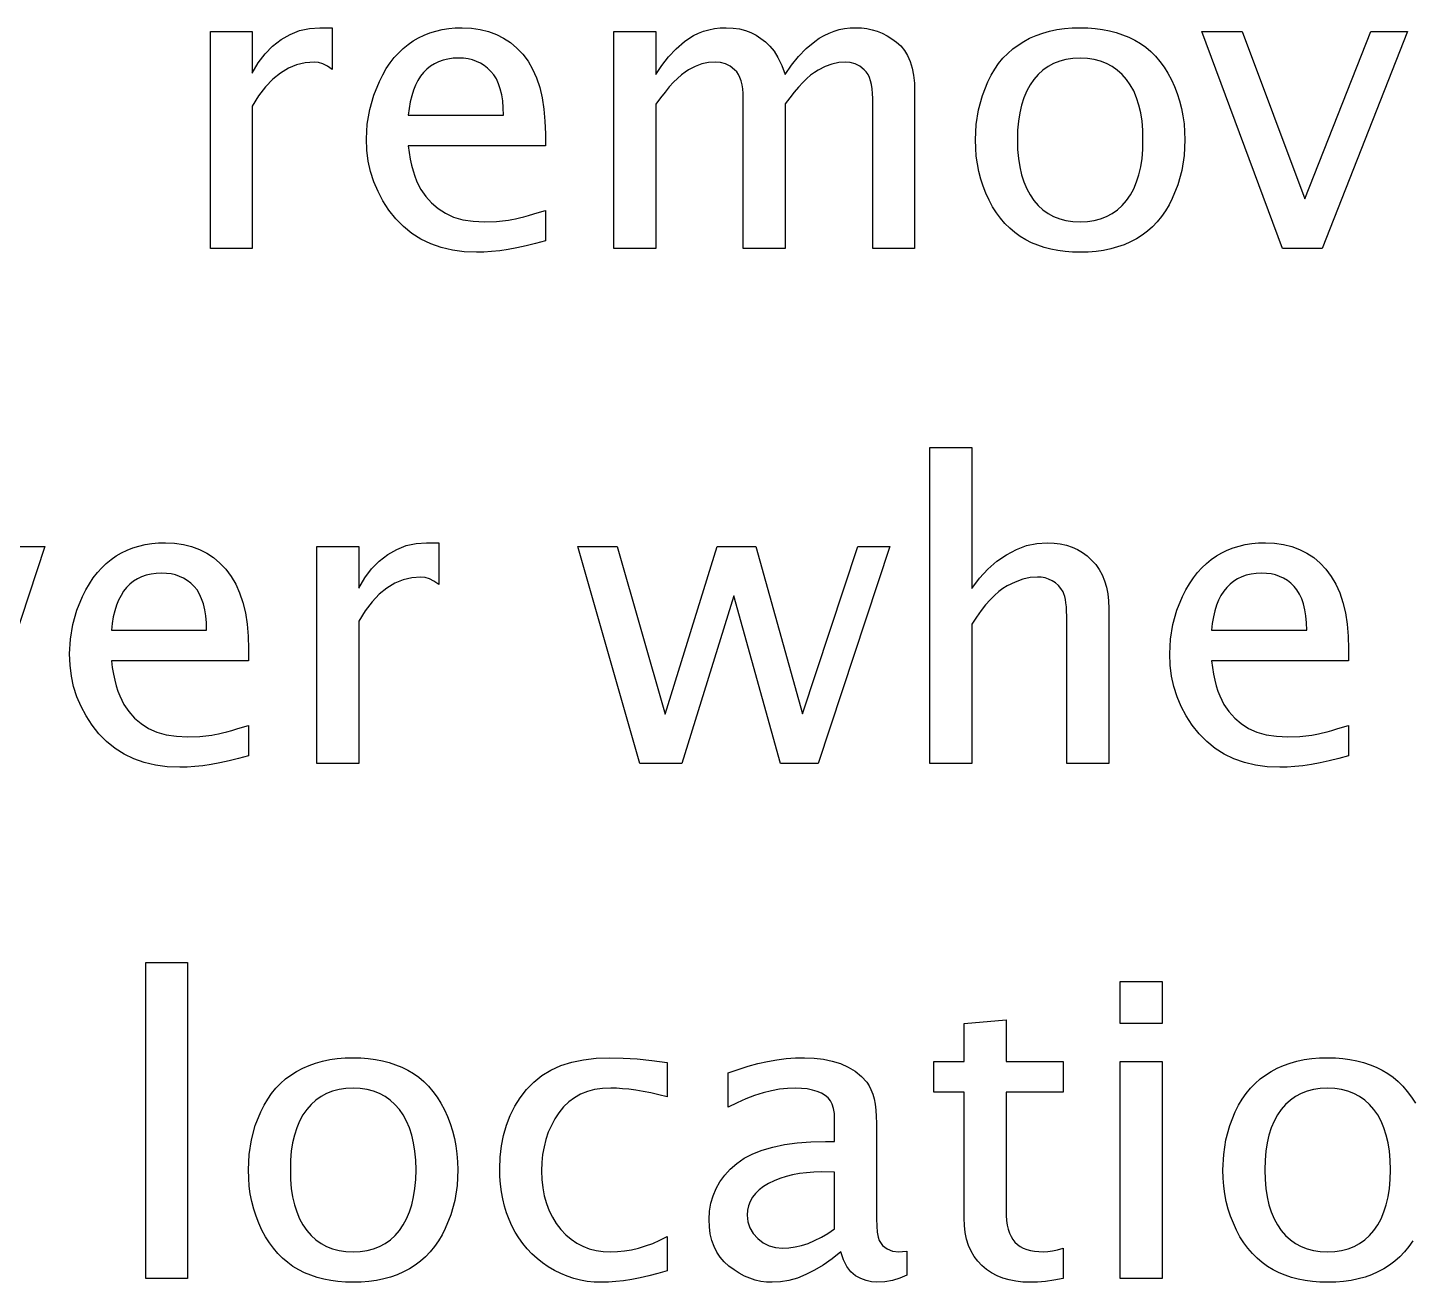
# Model space of a CAD drawing. Header units: inches. Extents: x 0 to 12, y -0.6 to 8.
# Drawn here: x 3.833 to 4.999, y 2.512 to 3.569 of the extents above; entities that cross this region are included whole.
import ezdxf

# ---------------------------------------------------------------- set-up
doc = ezdxf.new("R2010")
doc.units = ezdxf.units.IN
doc.header["$MEASUREMENT"] = 0

msp = doc.modelspace()

# ---------------------------------------------------------------- linework, layer by layer
at = {"color": 7, "linetype": 'Continuous', "flags": 128}
for points in [[(3.9872, 3.3828), (3.9872, 3.5655), (3.9872, 3.5655), (4.0224, 3.5655), (4.0224, 3.5655), (4.0224, 3.5305), (4.0224, 3.5305), (4.0274, 3.5391), (4.0332, 3.5467), (4.0396, 3.5532), (4.0467, 3.5587), (4.0544, 3.5631), (4.0623, 3.5662), (4.0706, 3.5681), (4.0792, 3.5687), (4.0792, 3.5687), (4.0844, 3.5687), (4.0897, 3.5687), (4.0897, 3.5687), (4.0897, 3.5334), (4.0897, 3.5334), (4.0857, 3.5362), (4.0818, 3.5382), (4.0782, 3.5394), (4.0747, 3.5398), (4.0747, 3.5398), (4.0671, 3.5392), (4.0598, 3.5375), (4.0528, 3.5346), (4.0461, 3.5305), (4.0397, 3.5253), (4.0336, 3.519), (4.0278, 3.5114), (4.0224, 3.5027), (4.0224, 3.5027), (4.0224, 3.3828), (4.0224, 3.3828), (3.9872, 3.3828)], [(4.2692, 3.3892), (4.2609, 3.387), (4.253, 3.385), (4.2452, 3.3833), (4.2379, 3.382), (4.2308, 3.3809), (4.224, 3.3802), (4.2175, 3.3797), (4.2113, 3.3796), (4.2113, 3.3796), (4.2008, 3.38), (4.1909, 3.3813), (4.1815, 3.3836), (4.1727, 3.3867), (4.1645, 3.3907), (4.1569, 3.3955), (4.1498, 3.4013), (4.1433, 3.4079), (4.1375, 3.4152), (4.1325, 3.4228), (4.1283, 3.4307), (4.1248, 3.4389), (4.122, 3.4475), (4.1201, 3.4563), (4.119, 3.4655), (4.1186, 3.475), (4.1186, 3.475), (4.1193, 3.4876), (4.1213, 3.4998), (4.1247, 3.5118), (4.1295, 3.5234), (4.1323, 3.529), (4.1353, 3.5342), (4.1386, 3.539), (4.142, 3.5435), (4.1457, 3.5475), (4.1495, 3.5512), (4.1536, 3.5546), (4.1579, 3.5575), (4.1624, 3.5601), (4.1671, 3.5624), (4.172, 3.5643), (4.177, 3.5659), (4.1823, 3.5671), (4.1878, 3.568), (4.1934, 3.5685), (4.1993, 3.5687), (4.1993, 3.5687), (4.207, 3.5683), (4.2144, 3.5673), (4.2214, 3.5655), (4.228, 3.5631), (4.2341, 3.5599), (4.2399, 3.5561), (4.2452, 3.5516), (4.2502, 3.5463), (4.2547, 3.5404), (4.2585, 3.5337), (4.2618, 3.5264), (4.2645, 3.5184), (4.2666, 3.5097), (4.268, 3.5002), (4.2689, 3.4901), (4.2692, 3.4793), (4.2692, 3.4793), (4.2692, 3.4693), (4.2692, 3.4693), (4.1538, 3.4693), (4.1538, 3.4693), (4.1546, 3.4635), (4.1555, 3.4581), (4.1566, 3.453), (4.1578, 3.4483), (4.1592, 3.4438), (4.1608, 3.4397), (4.1625, 3.436), (4.1643, 3.4326), (4.1685, 3.4265), (4.1734, 3.4211), (4.1789, 3.4164), (4.1851, 3.4124), (4.192, 3.4093), (4.1998, 3.407), (4.2085, 3.4057), (4.218, 3.4052), (4.218, 3.4052), (4.2282, 3.4056), (4.2383, 3.4067), (4.241, 3.4072), (4.244, 3.4078), (4.2474, 3.4086), (4.2511, 3.4095), (4.2551, 3.4106), (4.2595, 3.4119), (4.2642, 3.4133), (4.2692, 3.4148), (4.2692, 3.4148), (4.2692, 3.3892)], [(4.3269, 3.3828), (4.3269, 3.5655), (4.3269, 3.5655), (4.3622, 3.5655), (4.3622, 3.5655), (4.3622, 3.5293), (4.3622, 3.5293), (4.3672, 3.537), (4.3729, 3.5442), (4.3793, 3.5509), (4.3863, 3.557), (4.39, 3.5597), (4.394, 3.5621), (4.3981, 3.5641), (4.4024, 3.5658), (4.407, 3.567), (4.4116, 3.5679), (4.4165, 3.5685), (4.4215, 3.5687), (4.4215, 3.5687), (4.4273, 3.5684), (4.4326, 3.5677), (4.4377, 3.5664), (4.4423, 3.5646), (4.4466, 3.5624), (4.4507, 3.5597), (4.4546, 3.5567), (4.4583, 3.5532), (4.4618, 3.5489), (4.4651, 3.5435), (4.4682, 3.5369), (4.4712, 3.5292), (4.4712, 3.5292), (4.4764, 3.5372), (4.4823, 3.5445), (4.4889, 3.5512), (4.4961, 3.5572), (4.4999, 3.5599), (4.5039, 3.5622), (4.5081, 3.5642), (4.5123, 3.5658), (4.5167, 3.5671), (4.5212, 3.568), (4.5259, 3.5685), (4.5307, 3.5687), (4.5307, 3.5687), (4.5354, 3.5685), (4.54, 3.5679), (4.5444, 3.567), (4.5487, 3.5657), (4.5529, 3.564), (4.557, 3.5619), (4.561, 3.5594), (4.5649, 3.5566), (4.5685, 3.5534), (4.5716, 3.5495), (4.5742, 3.5452), (4.5763, 3.5402), (4.578, 3.5347), (4.5792, 3.5287), (4.5799, 3.5221), (4.5801, 3.515), (4.5801, 3.515), (4.5801, 3.3828), (4.5801, 3.3828), (4.5449, 3.3828), (4.5449, 3.3828), (4.5449, 3.509), (4.5449, 3.509), (4.5448, 3.5133), (4.5444, 3.5172), (4.5439, 3.5208), (4.5431, 3.524), (4.5421, 3.5269), (4.5409, 3.5294), (4.5394, 3.5315), (4.5377, 3.5333), (4.534, 3.5362), (4.5301, 3.5382), (4.526, 3.5394), (4.5217, 3.5398), (4.5217, 3.5398), (4.5162, 3.5394), (4.5105, 3.5381), (4.5047, 3.536), (4.4988, 3.533), (4.4958, 3.5311), (4.4926, 3.5287), (4.4893, 3.5258), (4.486, 3.5225), (4.4824, 3.5187), (4.4788, 3.5144), (4.4751, 3.5097), (4.4712, 3.5045), (4.4712, 3.5045), (4.4712, 3.3828), (4.4712, 3.3828), (4.4359, 3.3828), (4.4359, 3.3828), (4.4359, 3.5088), (4.4359, 3.5088), (4.4358, 3.5132), (4.4354, 3.5171), (4.4349, 3.5207), (4.4341, 3.524), (4.433, 3.5269), (4.4318, 3.5294), (4.4303, 3.5315), (4.4286, 3.5333), (4.4249, 3.5362), (4.421, 3.5382), (4.4168, 3.5394), (4.4123, 3.5398), (4.4123, 3.5398), (4.4067, 3.5394), (4.4011, 3.5382), (4.3954, 3.5361), (4.3897, 3.5332), (4.3868, 3.5313), (4.3838, 3.5289), (4.3805, 3.526), (4.3772, 3.5227), (4.3736, 3.5188), (4.37, 3.5145), (4.3661, 3.5097), (4.3622, 3.5044), (4.3622, 3.5044), (4.3622, 3.3828), (4.3622, 3.3828), (4.3269, 3.3828)], [(4.7195, 3.3796), (4.713, 3.3797), (4.7068, 3.3802), (4.7007, 3.3811), (4.6949, 3.3822), (4.6893, 3.3837), (4.6838, 3.3856), (4.6786, 3.3877), (4.6737, 3.3902), (4.6689, 3.393), (4.6645, 3.3962), (4.6602, 3.3998), (4.6562, 3.4038), (4.6525, 3.4082), (4.649, 3.4129), (4.6458, 3.418), (4.6428, 3.4235), (4.6401, 3.4293), (4.6378, 3.4352), (4.6359, 3.4413), (4.6343, 3.4476), (4.633, 3.454), (4.6321, 3.4606), (4.6316, 3.4673), (4.6314, 3.4742), (4.6314, 3.4742), (4.6321, 3.4872), (4.634, 3.4996), (4.6372, 3.5116), (4.6418, 3.5231), (4.6445, 3.5286), (4.6476, 3.5337), (4.6509, 3.5385), (4.6545, 3.543), (4.6585, 3.547), (4.6627, 3.5508), (4.6672, 3.5541), (4.672, 3.5572), (4.677, 3.5599), (4.6824, 3.5622), (4.688, 3.5642), (4.6938, 3.5658), (4.6999, 3.5671), (4.7062, 3.568), (4.7127, 3.5685), (4.7196, 3.5687), (4.7196, 3.5687), (4.7261, 3.5685), (4.7323, 3.568), (4.7384, 3.5672), (4.7442, 3.5661), (4.7498, 3.5646), (4.7553, 3.5628), (4.7605, 3.5606), (4.7655, 3.5582), (4.7702, 3.5554), (4.7747, 3.5522), (4.779, 3.5486), (4.783, 3.5446), (4.7867, 3.5403), (4.7902, 3.5355), (4.7934, 3.5304), (4.7964, 3.5249), (4.799, 3.5191), (4.8013, 3.5132), (4.8033, 3.507), (4.8049, 3.5008), (4.8061, 3.4944), (4.807, 3.4878), (4.8075, 3.4811), (4.8077, 3.4742), (4.8077, 3.4742), (4.807, 3.4612), (4.805, 3.4486), (4.8017, 3.4365), (4.7971, 3.425), (4.7944, 3.4195), (4.7913, 3.4144), (4.788, 3.4096), (4.7843, 3.4052), (4.7804, 3.4011), (4.7762, 3.3974), (4.7717, 3.394), (4.7669, 3.391), (4.7619, 3.3884), (4.7566, 3.386), (4.7511, 3.3841), (4.7453, 3.3824), (4.7392, 3.3812), (4.7329, 3.3803), (4.7264, 3.3798), (4.7196, 3.3796)], [(4.89, 3.3828), (4.8221, 3.5655), (4.8221, 3.5655), (4.8559, 3.5655), (4.8559, 3.5655), (4.9087, 3.4245), (4.9087, 3.4245), (4.9644, 3.5655), (4.9644, 3.5655), (4.9952, 3.5655), (4.9952, 3.5655), (4.9234, 3.3828), (4.9234, 3.3828), (4.89, 3.3828)], [(4.1538, 3.495), (4.234, 3.495), (4.234, 3.495), (4.2338, 3.5012), (4.2333, 3.507), (4.2325, 3.5123), (4.2313, 3.5172), (4.2298, 3.5215), (4.228, 3.5255), (4.2259, 3.5289), (4.2234, 3.5319), (4.2206, 3.5345), (4.2177, 3.5368), (4.2145, 3.5387), (4.2112, 3.5403), (4.2078, 3.5415), (4.2041, 3.5424), (4.2002, 3.5429), (4.1962, 3.5431), (4.1962, 3.5431), (4.1916, 3.5429), (4.1872, 3.5423), (4.1831, 3.5414), (4.1793, 3.54), (4.1758, 3.5384), (4.1725, 3.5363), (4.1694, 3.5339), (4.1666, 3.5311), (4.1641, 3.5279), (4.1619, 3.5243), (4.1599, 3.5204), (4.1581, 3.5161), (4.1567, 3.5114), (4.1554, 3.5063), (4.1545, 3.5008), (4.1538, 3.495)], [(4.7194, 3.4052), (4.7256, 3.4055), (4.7313, 3.4063), (4.7367, 3.4077), (4.7418, 3.4097), (4.7465, 3.4122), (4.7509, 3.4154), (4.7549, 3.419), (4.7585, 3.4232), (4.7618, 3.4279), (4.7646, 3.4331), (4.767, 3.4388), (4.769, 3.4449), (4.7705, 3.4516), (4.7716, 3.4587), (4.7722, 3.4662), (4.7724, 3.4742), (4.7724, 3.4742), (4.7722, 3.4823), (4.7716, 3.4899), (4.7705, 3.4969), (4.7689, 3.5036), (4.767, 3.5097), (4.7646, 3.5154), (4.7617, 3.5205), (4.7585, 3.5252), (4.7548, 3.5294), (4.7508, 3.533), (4.7464, 3.5361), (4.7417, 3.5386), (4.7367, 3.5406), (4.7313, 3.542), (4.7256, 3.5428), (4.7195, 3.5431), (4.7195, 3.5431), (4.7134, 3.5428), (4.7076, 3.542), (4.7023, 3.5406), (4.6972, 3.5386), (4.6926, 3.5361), (4.6882, 3.533), (4.6842, 3.5294), (4.6805, 3.5252), (4.6773, 3.5205), (4.6745, 3.5154), (4.6721, 3.5097), (4.6701, 3.5036), (4.6686, 3.4969), (4.6675, 3.4899), (4.6669, 3.4823), (4.6667, 3.4742), (4.6667, 3.4742), (4.6669, 3.4662), (4.6675, 3.4587), (4.6686, 3.4516), (4.6701, 3.4449), (4.6721, 3.4388), (4.6745, 3.4331), (4.6773, 3.4279), (4.6805, 3.4232), (4.6842, 3.419), (4.6882, 3.4154), (4.6926, 3.4122), (4.6972, 3.4097), (4.7023, 3.4077), (4.7076, 3.4063), (4.7134, 3.4055), (4.7195, 3.4052)], [(4.5929, 2.9492), (4.5929, 3.2152), (4.5929, 3.2152), (4.6282, 3.2152), (4.6282, 3.2152), (4.6282, 3.0966), (4.6282, 3.0966), (4.6347, 3.1053), (4.6418, 3.1129), (4.6493, 3.1195), (4.6574, 3.125), (4.6658, 3.1294), (4.6743, 3.1326), (4.683, 3.1344), (4.6918, 3.1351), (4.6918, 3.1351), (4.6975, 3.1348), (4.7028, 3.1342), (4.7079, 3.133), (4.7127, 3.1314), (4.7172, 3.1294), (4.7215, 3.1268), (4.7255, 3.1239), (4.7292, 3.1204), (4.7326, 3.1166), (4.7355, 3.1124), (4.738, 3.1079), (4.74, 3.1029), (4.7416, 3.0977), (4.7427, 3.0921), (4.7434, 3.0861), (4.7436, 3.0798), (4.7436, 3.0798), (4.7436, 2.9492), (4.7436, 2.9492), (4.7083, 2.9492), (4.7083, 2.9492), (4.7083, 3.0688), (4.7083, 3.0688), (4.7083, 3.0733), (4.7081, 3.0775), (4.7079, 3.0812), (4.7075, 3.0845), (4.7071, 3.0874), (4.7065, 3.0899), (4.7058, 3.092), (4.7051, 3.0937), (4.7033, 3.0966), (4.7012, 3.099), (4.6987, 3.1012), (4.696, 3.103), (4.693, 3.1044), (4.69, 3.1054), (4.6867, 3.106), (4.6835, 3.1062), (4.6835, 3.1062), (4.6775, 3.1058), (4.6712, 3.1044), (4.6647, 3.102), (4.658, 3.0987), (4.6545, 3.0966), (4.651, 3.0939), (4.6474, 3.0907), (4.6437, 3.087), (4.6399, 3.0827), (4.6361, 3.0779), (4.6322, 3.0725), (4.6282, 3.0666), (4.6282, 3.0666), (4.6282, 2.9492), (4.6282, 2.9492), (4.5929, 2.9492)], [(3.8207, 3.1319), (3.8478, 3.1319), (3.8478, 3.1319), (3.7873, 2.9492)], [(4.0192, 2.9556), (4.0109, 2.9534), (4.003, 2.9514), (3.9952, 2.9497), (3.9879, 2.9484), (3.9808, 2.9473), (3.974, 2.9466), (3.9675, 2.9461), (3.9613, 2.946), (3.9613, 2.946), (3.9508, 2.9464), (3.9409, 2.9477), (3.9315, 2.95), (3.9227, 2.9531), (3.9145, 2.9571), (3.9069, 2.9619), (3.8998, 2.9677), (3.8933, 2.9743), (3.8875, 2.9816), (3.8825, 2.9892), (3.8783, 2.9971), (3.8748, 3.0053), (3.872, 3.0139), (3.8701, 3.0227), (3.869, 3.0319), (3.8686, 3.0414), (3.8686, 3.0414), (3.8693, 3.054), (3.8713, 3.0662), (3.8747, 3.0782), (3.8795, 3.0898), (3.8823, 3.0954), (3.8853, 3.1006), (3.8886, 3.1054), (3.892, 3.1099), (3.8957, 3.1139), (3.8995, 3.1176), (3.9036, 3.121), (3.9079, 3.1239), (3.9124, 3.1265), (3.9171, 3.1288), (3.922, 3.1307), (3.927, 3.1323), (3.9323, 3.1335), (3.9378, 3.1344), (3.9434, 3.1349), (3.9493, 3.1351), (3.9493, 3.1351), (3.957, 3.1347), (3.9644, 3.1337), (3.9714, 3.1319), (3.978, 3.1295), (3.9841, 3.1263), (3.9899, 3.1225), (3.9952, 3.118), (4.0002, 3.1127), (4.0047, 3.1067), (4.0085, 3.1001), (4.0118, 3.0928), (4.0145, 3.0848), (4.0166, 3.0761), (4.018, 3.0666), (4.0189, 3.0565), (4.0192, 3.0457), (4.0192, 3.0457), (4.0192, 3.0357), (4.0192, 3.0357), (3.9038, 3.0357), (3.9038, 3.0357), (3.9046, 3.0299), (3.9055, 3.0245), (3.9066, 3.0194), (3.9078, 3.0147), (3.9092, 3.0102), (3.9108, 3.0061), (3.9125, 3.0024), (3.9143, 2.999), (3.9185, 2.9929), (3.9234, 2.9875), (3.9289, 2.9828), (3.9351, 2.9788), (3.942, 2.9757), (3.9498, 2.9734), (3.9585, 2.9721), (3.968, 2.9716), (3.968, 2.9716), (3.9782, 2.972), (3.9883, 2.9731), (3.991, 2.9736), (3.994, 2.9742), (3.9974, 2.975), (4.0011, 2.9759), (4.0051, 2.977), (4.0095, 2.9783), (4.0142, 2.9797), (4.0192, 2.9812), (4.0192, 2.9812), (4.0192, 2.9556)], [(4.0769, 2.9492), (4.0769, 3.1319), (4.0769, 3.1319), (4.1122, 3.1319), (4.1122, 3.1319), (4.1122, 3.0969), (4.1122, 3.0969), (4.1172, 3.1055), (4.1229, 3.1131), (4.1294, 3.1196), (4.1365, 3.1251), (4.1441, 3.1295), (4.1521, 3.1326), (4.1604, 3.1345), (4.169, 3.1351), (4.169, 3.1351), (4.1741, 3.1351), (4.1795, 3.1351), (4.1795, 3.1351), (4.1795, 3.0998), (4.1795, 3.0998), (4.1754, 3.1026), (4.1716, 3.1046), (4.1679, 3.1058), (4.1645, 3.1062), (4.1645, 3.1062), (4.1569, 3.1056), (4.1495, 3.1039), (4.1425, 3.101), (4.1358, 3.0969), (4.1294, 3.0917), (4.1233, 3.0854), (4.1176, 3.0778), (4.1122, 3.0691), (4.1122, 3.0691), (4.1122, 2.9492), (4.1122, 2.9492), (4.0769, 2.9492)], [(4.3489, 2.9492), (4.2965, 3.1319), (4.2965, 3.1319), (4.3296, 3.1319), (4.3296, 3.1319), (4.3702, 2.9907), (4.3702, 2.9907), (4.414, 3.1319), (4.414, 3.1319), (4.4464, 3.1319), (4.4464, 3.1319), (4.4856, 2.9909), (4.4856, 2.9909), (4.5323, 3.1319), (4.5323, 3.1319), (4.5593, 3.1319), (4.5593, 3.1319), (4.4988, 2.9492), (4.4988, 2.9492), (4.4671, 2.9492), (4.4671, 2.9492), (4.4279, 3.0904), (4.4279, 3.0904), (4.384, 2.9492), (4.384, 2.9492), (4.3489, 2.9492)], [(4.9455, 2.9556), (4.9372, 2.9534), (4.9292, 2.9514), (4.9215, 2.9497), (4.9142, 2.9484), (4.9071, 2.9473), (4.9003, 2.9466), (4.8938, 2.9461), (4.8876, 2.946), (4.8876, 2.946), (4.8771, 2.9464), (4.8672, 2.9477), (4.8578, 2.95), (4.849, 2.9531), (4.8408, 2.9571), (4.8332, 2.9619), (4.8261, 2.9677), (4.8196, 2.9743), (4.8138, 2.9816), (4.8088, 2.9892), (4.8045, 2.9971), (4.8011, 3.0053), (4.7983, 3.0139), (4.7964, 3.0227), (4.7953, 3.0319), (4.7949, 3.0414), (4.7949, 3.0414), (4.7956, 3.054), (4.7976, 3.0662), (4.801, 3.0782), (4.8057, 3.0898), (4.8085, 3.0954), (4.8116, 3.1006), (4.8149, 3.1054), (4.8183, 3.1099), (4.822, 3.1139), (4.8258, 3.1176), (4.8299, 3.121), (4.8342, 3.1239), (4.8387, 3.1265), (4.8433, 3.1288), (4.8483, 3.1307), (4.8533, 3.1323), (4.8586, 3.1335), (4.864, 3.1344), (4.8697, 3.1349), (4.8756, 3.1351), (4.8756, 3.1351), (4.8833, 3.1347), (4.8907, 3.1337), (4.8977, 3.1319), (4.9042, 3.1295), (4.9104, 3.1263), (4.9162, 3.1225), (4.9215, 3.118), (4.9265, 3.1127), (4.9309, 3.1067), (4.9348, 3.1001), (4.9381, 3.0928), (4.9408, 3.0848), (4.9429, 3.0761), (4.9443, 3.0666), (4.9452, 3.0565), (4.9455, 3.0457), (4.9455, 3.0457), (4.9455, 3.0357), (4.9455, 3.0357), (4.8301, 3.0357), (4.8301, 3.0357), (4.8309, 3.0299), (4.8318, 3.0245), (4.8329, 3.0194), (4.8341, 3.0147), (4.8355, 3.0102), (4.837, 3.0061), (4.8387, 3.0024), (4.8406, 2.999), (4.8448, 2.9929), (4.8497, 2.9875), (4.8552, 2.9828), (4.8614, 2.9788), (4.8683, 2.9757), (4.8761, 2.9734), (4.8848, 2.9721), (4.8943, 2.9716), (4.8943, 2.9716), (4.9045, 2.972), (4.9146, 2.9731), (4.9173, 2.9736), (4.9203, 2.9742), (4.9237, 2.975), (4.9274, 2.9759), (4.9314, 2.977), (4.9357, 2.9783), (4.9405, 2.9797), (4.9455, 2.9812), (4.9455, 2.9812), (4.9455, 2.9556)], [(3.9038, 3.0614), (3.984, 3.0614), (3.984, 3.0614), (3.9838, 3.0676), (3.9833, 3.0734), (3.9825, 3.0787), (3.9813, 3.0836), (3.9798, 3.0879), (3.978, 3.0919), (3.9759, 3.0953), (3.9734, 3.0983), (3.9706, 3.1009), (3.9677, 3.1032), (3.9645, 3.1051), (3.9612, 3.1067), (3.9578, 3.1079), (3.9541, 3.1088), (3.9502, 3.1093), (3.9462, 3.1095), (3.9462, 3.1095), (3.9416, 3.1093), (3.9372, 3.1087), (3.9331, 3.1078), (3.9293, 3.1064), (3.9258, 3.1048), (3.9225, 3.1027), (3.9194, 3.1003), (3.9166, 3.0975), (3.9141, 3.0943), (3.9119, 3.0907), (3.9099, 3.0868), (3.9081, 3.0825), (3.9067, 3.0778), (3.9054, 3.0727), (3.9045, 3.0672), (3.9038, 3.0614)], [(4.8301, 3.0614), (4.9103, 3.0614), (4.9103, 3.0614), (4.9101, 3.0676), (4.9096, 3.0734), (4.9088, 3.0787), (4.9076, 3.0836), (4.9061, 3.0879), (4.9043, 3.0919), (4.9021, 3.0953), (4.8996, 3.0983), (4.8969, 3.1009), (4.894, 3.1032), (4.8908, 3.1051), (4.8875, 3.1067), (4.8841, 3.1079), (4.8804, 3.1088), (4.8765, 3.1093), (4.8724, 3.1095), (4.8724, 3.1095), (4.8678, 3.1093), (4.8635, 3.1087), (4.8594, 3.1078), (4.8556, 3.1064), (4.8521, 3.1048), (4.8488, 3.1027), (4.8457, 3.1003), (4.8429, 3.0975), (4.8404, 3.0943), (4.8381, 3.0907), (4.8361, 3.0868), (4.8344, 3.0825), (4.8329, 3.0778), (4.8317, 3.0727), (4.8308, 3.0672), (4.8301, 3.0614)], [(3.9327, 2.5156), (3.9327, 2.7816), (3.9327, 2.7816), (3.9679, 2.7816), (3.9679, 2.7816), (3.9679, 2.5156), (3.9679, 2.5156), (3.9327, 2.5156)], [(4.7532, 2.7303), (4.7532, 2.7656), (4.7532, 2.7656), (4.7885, 2.7656), (4.7885, 2.7656), (4.7885, 2.7303), (4.7885, 2.7303), (4.7532, 2.7303)], [(4.7051, 2.5156), (4.6974, 2.5142), (4.6903, 2.5132), (4.6836, 2.5126), (4.6775, 2.5124), (4.6775, 2.5124), (4.6713, 2.5126), (4.6654, 2.5133), (4.6598, 2.5144), (4.6545, 2.5159), (4.6496, 2.5179), (4.645, 2.5203), (4.6408, 2.5232), (4.6368, 2.5265), (4.6333, 2.5302), (4.6303, 2.5342), (4.6277, 2.5387), (4.6256, 2.5435), (4.6239, 2.5487), (4.6227, 2.5543), (4.622, 2.5602), (4.6218, 2.5665), (4.6218, 2.5665), (4.6218, 2.6726), (4.6218, 2.6726), (4.5962, 2.6726), (4.5962, 2.6726), (4.5962, 2.6983), (4.5962, 2.6983), (4.6218, 2.6983), (4.6218, 2.6983), (4.6218, 2.7303), (4.6218, 2.7303), (4.6571, 2.7335), (4.6571, 2.7335), (4.6571, 2.6983), (4.6571, 2.6983), (4.7051, 2.6983), (4.7051, 2.6983), (4.7051, 2.6726), (4.7051, 2.6726), (4.6571, 2.6726), (4.6571, 2.6726), (4.6571, 2.5732), (4.6571, 2.5732), (4.6572, 2.5687), (4.6575, 2.5645), (4.6581, 2.5606), (4.659, 2.5571), (4.66, 2.5539), (4.6613, 2.551), (4.6629, 2.5484), (4.6646, 2.5462), (4.6667, 2.5443), (4.669, 2.5426), (4.6716, 2.5412), (4.6745, 2.5401), (4.6776, 2.5392), (4.681, 2.5385), (4.6847, 2.5382), (4.6888, 2.538), (4.6888, 2.538), (4.6923, 2.5382), (4.6962, 2.5388), (4.7005, 2.5398), (4.7051, 2.5412), (4.7051, 2.5412), (4.7051, 2.5156)], [(4.1074, 2.5124), (4.1009, 2.5125), (4.0946, 2.513), (4.0885, 2.5139), (4.0827, 2.515), (4.0771, 2.5165), (4.0717, 2.5184), (4.0665, 2.5205), (4.0615, 2.523), (4.0567, 2.5258), (4.0523, 2.529), (4.048, 2.5326), (4.044, 2.5366), (4.0403, 2.541), (4.0368, 2.5457), (4.0336, 2.5508), (4.0306, 2.5563), (4.0279, 2.5621), (4.0256, 2.568), (4.0237, 2.5741), (4.0221, 2.5804), (4.0208, 2.5868), (4.0199, 2.5934), (4.0194, 2.6001), (4.0192, 2.607), (4.0192, 2.607), (4.0199, 2.62), (4.0218, 2.6324), (4.025, 2.6444), (4.0296, 2.6559), (4.0324, 2.6614), (4.0354, 2.6665), (4.0387, 2.6713), (4.0424, 2.6758), (4.0463, 2.6798), (4.0505, 2.6836), (4.055, 2.6869), (4.0598, 2.69), (4.0649, 2.6927), (4.0702, 2.695), (4.0758, 2.697), (4.0816, 2.6986), (4.0877, 2.6999), (4.094, 2.7008), (4.1006, 2.7013), (4.1074, 2.7015), (4.1074, 2.7015), (4.1139, 2.7013), (4.1201, 2.7008), (4.1262, 2.7), (4.1321, 2.6989), (4.1377, 2.6974), (4.1431, 2.6956), (4.1483, 2.6934), (4.1533, 2.691), (4.1581, 2.6882), (4.1626, 2.685), (4.1668, 2.6814), (4.1708, 2.6774), (4.1745, 2.673), (4.178, 2.6683), (4.1812, 2.6632), (4.1842, 2.6577), (4.1868, 2.6519), (4.1892, 2.646), (4.1911, 2.6398), (4.1927, 2.6336), (4.1939, 2.6272), (4.1948, 2.6206), (4.1953, 2.6139), (4.1955, 2.607), (4.1955, 2.607), (4.1949, 2.594), (4.1929, 2.5814), (4.1896, 2.5693), (4.1849, 2.5578), (4.1822, 2.5523), (4.1791, 2.5472), (4.1758, 2.5424), (4.1721, 2.538), (4.1682, 2.5339), (4.164, 2.5302), (4.1595, 2.5268), (4.1547, 2.5238), (4.1497, 2.5212), (4.1444, 2.5188), (4.1389, 2.5168), (4.1331, 2.5152), (4.1271, 2.514), (4.1207, 2.5131), (4.1142, 2.5126), (4.1074, 2.5124)], [(4.3718, 2.522), (4.3639, 2.5198), (4.3563, 2.5178), (4.349, 2.5161), (4.3419, 2.5148), (4.3351, 2.5137), (4.3286, 2.513), (4.3224, 2.5125), (4.3164, 2.5124), (4.3164, 2.5124), (4.3104, 2.5126), (4.3045, 2.5132), (4.2987, 2.5142), (4.2931, 2.5156), (4.2876, 2.5175), (4.2822, 2.5198), (4.2769, 2.5224), (4.2717, 2.5255), (4.2668, 2.5289), (4.2622, 2.5325), (4.2579, 2.5364), (4.2539, 2.5406), (4.2503, 2.545), (4.2469, 2.5497), (4.2438, 2.5547), (4.2411, 2.5599), (4.2387, 2.5653), (4.2366, 2.5709), (4.2348, 2.5766), (4.2334, 2.5826), (4.2322, 2.5887), (4.2314, 2.595), (4.2309, 2.6014), (4.2308, 2.608), (4.2308, 2.608), (4.2311, 2.6178), (4.2322, 2.6272), (4.234, 2.6361), (4.2364, 2.6447), (4.2396, 2.6528), (4.2435, 2.6606), (4.2481, 2.6678), (4.2534, 2.6748), (4.2595, 2.681), (4.2663, 2.6865), (4.2739, 2.691), (4.2823, 2.6948), (4.2914, 2.6977), (4.3013, 2.6998), (4.3119, 2.7011), (4.3234, 2.7015), (4.3234, 2.7015), (4.3346, 2.7012), (4.3464, 2.7005), (4.3588, 2.6992), (4.3718, 2.6975), (4.3718, 2.6975), (4.3718, 2.6686), (4.3718, 2.6686), (4.3647, 2.6703), (4.3579, 2.6718), (4.3515, 2.673), (4.3454, 2.6741), (4.3396, 2.6749), (4.3342, 2.6754), (4.3291, 2.6758), (4.3243, 2.6759), (4.3243, 2.6759), (4.3173, 2.6756), (4.3107, 2.6746), (4.3046, 2.6729), (4.2989, 2.6707), (4.2937, 2.6678), (4.2889, 2.6642), (4.2846, 2.6601), (4.2807, 2.6552), (4.2772, 2.65), (4.2743, 2.6445), (4.2717, 2.6387), (4.2697, 2.6327), (4.2681, 2.6265), (4.2669, 2.62), (4.2663, 2.6133), (4.266, 2.6063), (4.266, 2.6063), (4.2663, 2.5989), (4.267, 2.5918), (4.2683, 2.5851), (4.2701, 2.5787), (4.2723, 2.5727), (4.2751, 2.5671), (4.2784, 2.5618), (4.2822, 2.5569), (4.2864, 2.5525), (4.2909, 2.5486), (4.2957, 2.5454), (4.3008, 2.5427), (4.3062, 2.5407), (4.3119, 2.5392), (4.3179, 2.5383), (4.3242, 2.538), (4.3242, 2.538), (4.33, 2.5382), (4.3358, 2.5388), (4.3417, 2.5398), (4.3477, 2.5412), (4.3536, 2.543), (4.3596, 2.5452), (4.3657, 2.5478), (4.3718, 2.5509), (4.3718, 2.5509), (4.3718, 2.522)], [(4.518, 2.538), (4.5106, 2.5321), (4.5032, 2.5269), (4.4959, 2.5225), (4.4886, 2.5189), (4.4814, 2.516), (4.4742, 2.514), (4.4671, 2.5128), (4.4602, 2.5124), (4.4602, 2.5124), (4.4553, 2.5126), (4.4506, 2.5132), (4.4459, 2.5143), (4.4414, 2.5158), (4.4368, 2.5176), (4.4324, 2.52), (4.4281, 2.5228), (4.4238, 2.5259), (4.4199, 2.5295), (4.4165, 2.5335), (4.4136, 2.5378), (4.4113, 2.5425), (4.4094, 2.5476), (4.4081, 2.5532), (4.4073, 2.5591), (4.4071, 2.5654), (4.4071, 2.5654), (4.4074, 2.5723), (4.4085, 2.579), (4.4104, 2.5853), (4.4129, 2.5914), (4.4162, 2.5971), (4.4202, 2.6025), (4.4249, 2.6076), (4.4304, 2.6124), (4.4366, 2.6168), (4.4438, 2.6205), (4.4519, 2.6237), (4.4607, 2.6263), (4.4705, 2.6284), (4.4812, 2.6298), (4.4927, 2.6307), (4.5051, 2.631), (4.5051, 2.631), (4.5128, 2.631), (4.5128, 2.631), (4.5128, 2.6494), (4.5128, 2.6494), (4.5126, 2.6545), (4.5119, 2.6588), (4.5108, 2.6624), (4.5093, 2.6652), (4.5073, 2.6676), (4.5047, 2.6697), (4.5017, 2.6715), (4.4982, 2.673), (4.4942, 2.6743), (4.4898, 2.6752), (4.4849, 2.6757), (4.4795, 2.6759), (4.4795, 2.6759), (4.473, 2.6756), (4.4663, 2.6749), (4.4595, 2.6736), (4.4525, 2.6718), (4.4454, 2.6696), (4.4381, 2.6668), (4.4306, 2.6636), (4.4231, 2.6598), (4.4231, 2.6598), (4.4231, 2.6887), (4.4231, 2.6887), (4.4315, 2.6917), (4.4399, 2.6943), (4.4482, 2.6965), (4.4563, 2.6983), (4.4642, 2.6997), (4.4721, 2.7007), (4.4799, 2.7013), (4.4875, 2.7015), (4.4875, 2.7015), (4.4955, 2.7012), (4.5033, 2.7002), (4.5107, 2.6987), (4.5178, 2.6965), (4.5243, 2.6936), (4.5302, 2.6901), (4.5354, 2.6858), (4.5398, 2.6808), (4.5418, 2.6779), (4.5434, 2.6746), (4.5449, 2.6709), (4.546, 2.6668), (4.5469, 2.6623), (4.5476, 2.6574), (4.5479, 2.652), (4.5481, 2.6463), (4.5481, 2.6463), (4.5481, 2.5657), (4.5481, 2.5657), (4.5482, 2.5596), (4.5487, 2.5545), (4.5494, 2.5505), (4.5504, 2.5476), (4.5532, 2.5435), (4.557, 2.5405), (4.5616, 2.5386), (4.5669, 2.538), (4.5669, 2.538), (4.5698, 2.5382), (4.5737, 2.5387), (4.5737, 2.5387), (4.5737, 2.5184), (4.5737, 2.5184), (4.5678, 2.5158), (4.5616, 2.5139), (4.5551, 2.5128), (4.5483, 2.5124), (4.5483, 2.5124), (4.5437, 2.5127), (4.5392, 2.5138), (4.5348, 2.5155), (4.5304, 2.5179), (4.5264, 2.5212), (4.523, 2.5257), (4.5202, 2.5313), (4.518, 2.538)], [(4.7532, 2.5156), (4.7532, 2.6983), (4.7532, 2.6983), (4.7885, 2.6983), (4.7885, 2.6983), (4.7885, 2.5156), (4.7885, 2.5156), (4.7532, 2.5156)], [(4.9279, 2.5124), (4.9214, 2.5125), (4.9151, 2.513), (4.9091, 2.5139), (4.9032, 2.515), (4.8976, 2.5165), (4.8922, 2.5184), (4.887, 2.5205), (4.882, 2.523), (4.8773, 2.5258), (4.8728, 2.529), (4.8685, 2.5326), (4.8645, 2.5366), (4.8608, 2.541), (4.8573, 2.5457), (4.8541, 2.5508), (4.8511, 2.5563), (4.8485, 2.5621), (4.8462, 2.568), (4.8442, 2.5741), (4.8426, 2.5804), (4.8413, 2.5868), (4.8404, 2.5934), (4.8399, 2.6001), (4.8397, 2.607), (4.8397, 2.607), (4.8404, 2.62), (4.8423, 2.6324), (4.8456, 2.6444), (4.8501, 2.6559), (4.8529, 2.6614), (4.8559, 2.6665), (4.8592, 2.6713), (4.8629, 2.6758), (4.8668, 2.6798), (4.871, 2.6836), (4.8755, 2.6869), (4.8803, 2.69), (4.8854, 2.6927), (4.8907, 2.695), (4.8963, 2.697), (4.9021, 2.6986), (4.9082, 2.6999), (4.9145, 2.7008), (4.9211, 2.7013), (4.9279, 2.7015), (4.9279, 2.7015), (4.9344, 2.7013), (4.9407, 2.7008), (4.9467, 2.7), (4.9526, 2.6989), (4.9582, 2.6974), (4.9636, 2.6956), (4.9688, 2.6934), (4.9738, 2.691), (4.9786, 2.6882), (4.9831, 2.685), (4.9873, 2.6814), (4.9913, 2.6774), (4.995, 2.673), (4.9985, 2.6683), (5.0018, 2.6632)], [(4.1073, 2.538), (4.1134, 2.5383), (4.1191, 2.5391), (4.1245, 2.5405), (4.1297, 2.5425), (4.1343, 2.545), (4.1387, 2.5481), (4.1427, 2.5518), (4.1463, 2.556), (4.1496, 2.5607), (4.1524, 2.5659), (4.1548, 2.5716), (4.1568, 2.5777), (4.1583, 2.5844), (4.1594, 2.5915), (4.1601, 2.599), (4.1603, 2.607), (4.1603, 2.607), (4.1601, 2.6151), (4.1594, 2.6227), (4.1583, 2.6297), (4.1568, 2.6364), (4.1548, 2.6425), (4.1524, 2.6482), (4.1495, 2.6533), (4.1463, 2.658), (4.1426, 2.6622), (4.1386, 2.6658), (4.1343, 2.6689), (4.1296, 2.6714), (4.1245, 2.6733), (4.1191, 2.6748), (4.1134, 2.6756), (4.1073, 2.6759), (4.1073, 2.6759), (4.1012, 2.6756), (4.0955, 2.6748), (4.0901, 2.6733), (4.085, 2.6714), (4.0804, 2.6689), (4.076, 2.6658), (4.072, 2.6622), (4.0684, 2.658), (4.0651, 2.6533), (4.0623, 2.6482), (4.0599, 2.6425), (4.0579, 2.6364), (4.0564, 2.6297), (4.0553, 2.6227), (4.0547, 2.6151), (4.0545, 2.607), (4.0545, 2.607), (4.0547, 2.599), (4.0553, 2.5915), (4.0564, 2.5844), (4.0579, 2.5777), (4.0599, 2.5716), (4.0623, 2.5659), (4.0651, 2.5607), (4.0684, 2.556), (4.072, 2.5518), (4.076, 2.5481), (4.0804, 2.545), (4.085, 2.5425), (4.0901, 2.5405), (4.0955, 2.5391), (4.1012, 2.5383), (4.1073, 2.538)], [(4.9278, 2.538), (4.9339, 2.5383), (4.9397, 2.5391), (4.9451, 2.5405), (4.9502, 2.5425), (4.9548, 2.545), (4.9592, 2.5481), (4.9632, 2.5518), (4.9668, 2.556), (4.9701, 2.5607), (4.973, 2.5659), (4.9753, 2.5716), (4.9773, 2.5777), (4.9788, 2.5844), (4.9799, 2.5915), (4.9806, 2.599), (4.9808, 2.607), (4.9808, 2.607), (4.9806, 2.6151), (4.9799, 2.6227), (4.9788, 2.6297), (4.9773, 2.6364), (4.9753, 2.6425), (4.9729, 2.6482), (4.9701, 2.6533), (4.9668, 2.658), (4.9631, 2.6622), (4.9591, 2.6658), (4.9548, 2.6689), (4.9501, 2.6714), (4.945, 2.6733), (4.9396, 2.6748), (4.9339, 2.6756), (4.9278, 2.6759), (4.9278, 2.6759), (4.9217, 2.6756), (4.916, 2.6748), (4.9106, 2.6733), (4.9055, 2.6714), (4.9009, 2.6689), (4.8965, 2.6658), (4.8925, 2.6622), (4.8889, 2.658), (4.8856, 2.6533), (4.8828, 2.6482), (4.8804, 2.6425), (4.8785, 2.6364), (4.877, 2.6297), (4.8759, 2.6227), (4.8752, 2.6151), (4.875, 2.607), (4.875, 2.607), (4.8752, 2.599), (4.8759, 2.5915), (4.877, 2.5844), (4.8785, 2.5777), (4.8804, 2.5716), (4.8828, 2.5659), (4.8856, 2.5607), (4.8889, 2.556), (4.8925, 2.5518), (4.8965, 2.5481), (4.9009, 2.545), (4.9055, 2.5425), (4.9106, 2.5405), (4.916, 2.5391), (4.9217, 2.5383), (4.9278, 2.538)], [(4.5128, 2.5573), (4.5128, 2.605), (4.5128, 2.605), (4.502, 2.6053), (4.502, 2.6053), (4.4954, 2.6052), (4.4891, 2.6047), (4.4831, 2.6039), (4.4774, 2.6029), (4.472, 2.6015), (4.4667, 2.5998), (4.4618, 2.5978), (4.4572, 2.5955), (4.4529, 2.593), (4.4493, 2.5902), (4.4462, 2.5872), (4.4436, 2.584), (4.4417, 2.5805), (4.4403, 2.5768), (4.4394, 2.573), (4.4391, 2.5689), (4.4391, 2.5689), (4.4397, 2.5633), (4.4413, 2.5582), (4.4441, 2.5535), (4.448, 2.5493), (4.4526, 2.5457), (4.4576, 2.5432), (4.463, 2.5417), (4.4688, 2.5412), (4.4688, 2.5412), (4.4741, 2.5415), (4.4795, 2.5422), (4.4849, 2.5435), (4.4904, 2.5452), (4.4959, 2.5475), (4.5016, 2.5503), (4.5072, 2.5535), (4.5128, 2.5573)], [(4.9996, 2.5472), (4.9963, 2.5424), (4.9926, 2.538), (4.9887, 2.5339), (4.9845, 2.5302), (4.98, 2.5268), (4.9753, 2.5238), (4.9702, 2.5212), (4.9649, 2.5188), (4.9594, 2.5168), (4.9536, 2.5152), (4.9476, 2.514), (4.9413, 2.5131), (4.9347, 2.5126), (4.9279, 2.5124)]]:
    msp.add_lwpolyline(points, dxfattribs=at)

doc.saveas('drawing.dxf')
